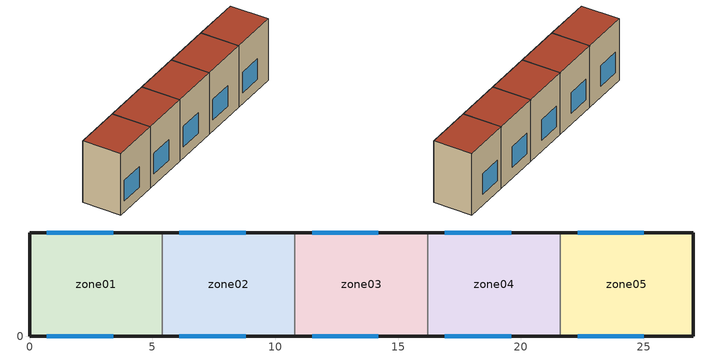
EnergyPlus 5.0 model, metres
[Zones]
zone01
 floor ground (GROUND_FLOOR): 5.4,4.2 5.4,0 0,0 0,4.2 z0
 wall outside (EXT_WALL): 5.4,4.2 0,4.2 0,0 5.4,0 z0:7
 wall to zone02 (ADJ_WALL): 5.4,0 5.4,4.2 z0:7
 window (EXT_WINDOW1): 0.7,0 3.4,0 / 3.4,4.2 0.7,4.2 z1.25:3.55
 roof outside (EXT_ROOF): 0,4.2 0,0 5.4,0 5.4,4.2 z7
zone02
 floor ground (GROUND_FLOOR): 10.8,4.2 10.8,0 5.4,0 5.4,4.2 z0
 wall outside (EXT_WALL): 10.8,4.2 5.4,4.2 / 5.4,0 10.8,0 z0:7
 wall to zone03 (ADJ_WALL): 10.8,0 10.8,4.2 z0:7
 wall to zone01 (ADJ_WALL): 5.4,4.2 5.4,0 z0:7
 window (EXT_WINDOW1): 6.1,0 8.8,0 / 8.8,4.2 6.1,4.2 z1.25:3.55
 roof outside (EXT_ROOF): 5.4,4.2 5.4,0 10.8,0 10.8,4.2 z7
zone03
 floor ground (GROUND_FLOOR): 16.2,4.2 16.2,0 10.8,0 10.8,4.2 z0
 wall outside (EXT_WALL): 16.2,4.2 10.8,4.2 / 10.8,0 16.2,0 z0:7
 wall to zone04 (ADJ_WALL): 16.2,0 16.2,4.2 z0:7
 wall to zone02 (ADJ_WALL): 10.8,4.2 10.8,0 z0:7
 window (EXT_WINDOW1): 11.5,0 14.2,0 / 14.2,4.2 11.5,4.2 z1.25:3.55
 roof outside (EXT_ROOF): 10.8,4.2 10.8,0 16.2,0 16.2,4.2 z7
zone04
 floor ground (GROUND_FLOOR): 21.6,4.2 21.6,0 16.2,0 16.2,4.2 z0
 wall outside (EXT_WALL): 21.6,4.2 16.2,4.2 / 16.2,0 21.6,0 z0:7
 wall to zone05 (ADJ_WALL): 21.6,0 21.6,4.2 z0:7
 wall to zone03 (ADJ_WALL): 16.2,4.2 16.2,0 z0:7
 window (EXT_WINDOW1): 16.9,0 19.6,0 / 19.6,4.2 16.9,4.2 z1.25:3.55
 roof outside (EXT_ROOF): 16.2,4.2 16.2,0 21.6,0 21.6,4.2 z7
zone05
 floor ground (GROUND_FLOOR): 27,4.2 27,0 21.6,0 21.6,4.2 z0
 wall outside (EXT_WALL): 21.6,0 27,0 27,4.2 21.6,4.2 z0:7
 wall to zone04 (ADJ_WALL): 21.6,4.2 21.6,0 z0:7
 window (EXT_WINDOW1): 22.3,0 25,0 / 25,4.2 22.3,4.2 z1.25:3.55
 roof outside (EXT_ROOF): 21.6,4.2 21.6,0 27,0 27,4.2 z7
[Building]
TRNSYS18: North Axis {deg}=0; Terrain=City; Loads Convergence Tolerance Value=0; Temperature Convergence Tolerance Value {deltaC}=0; Solar Distribution=FullInteriorAndExterior; Maximum Number of Warmup Days=0
[Site:Location]
not used: Latitude {deg}=0; Longitude {deg}=0; Time Zone {hr}=0; Elevation {m}=0
[Construction]
GROUND_FLOOR; EXT_WALL; EXT_ROOF; ADJ_WALL; EXT_WINDOW1: 
[WindowProperty:ShadingControl]
ESHADE=0; ISHADE=INPUT 1*MAX_ISHADE : SHADECNTRL=ISHADE_INTERNAL
[SurfaceProperty:OtherSideCoefficients]
BOUNDARY=IDENTICAL; BOUNDARY=INPUT 1*TBOUNDARY; BOUNDARY=INPUT 1*TBOUNDARY_2; BOUNDARY=INPUT 1*TBOUNDARY_3; BOUNDARY=INPUT 1*TGROUND; BOUNDARY=20; BOUNDARY=15
[Zone] Multiplier=1
zone01; zone02; zone03; zone04; zone05
